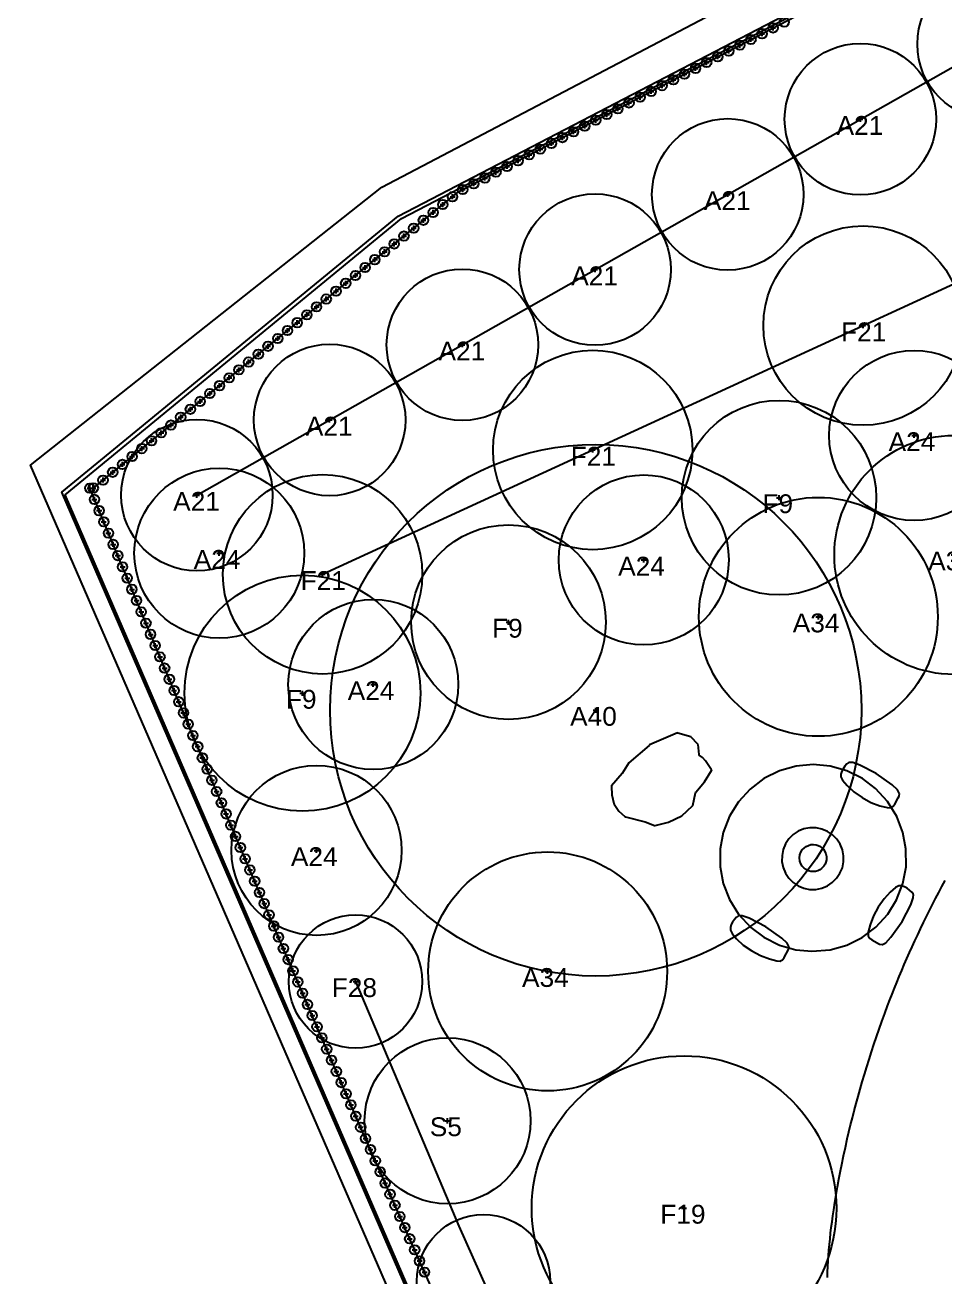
# Model space of a CAD drawing. Header units: millimetres. Extents: x 0 to 135, y -17 to 120.
# Drawn here: x 21.16 to 39.72, y 80.21 to 105.46 of the extents above; entities that cross this region are included whole.
import ezdxf

# ---------------------------------------------------------------- set-up
doc = ezdxf.new("R2010")
doc.units = ezdxf.units.MM
for name, color, linetype in [('Accessory', 7, 'Continuous'), ('Custom Model', 7, 'Continuous'), ('Label', 7, 'Continuous'), ('Lot Boundary', 7, 'Continuous'), ('Path', 7, 'Continuous'), ('Plan View', 7, 'Continuous'), ('Plant', 7, 'Continuous'), ('Plant Row', 7, 'Continuous'), ('Region', 7, 'Continuous')]:
    doc.layers.add(name, color=color, linetype=linetype)
picture_1 = doc.add_image_def('image1.jpg', size_in_pixel=(8192, 8192))

# ---------------------------------------------------------------- blocks, each defined once
blk = doc.blocks.new('1')
at = {"flags": 1}
for tag in ['Export Name', 'Export Layer']:
    blk.add_attdef(tag, (0, 0), '', height=0.0254, dxfattribs=at)
at = {"layer": 'Plan View'}
image = blk.add_image(picture_1, insert=(0, 0), size_in_units=(120, 120), dxfattribs=dict(at, fade=50))
image.dxf.flags = 7
blk = doc.blocks.new('25')
at = {"layer": 'Path'}
blk.add_lwpolyline([(37.348, 80.203), (37.353, 80.311), (37.358, 80.421), (37.365, 80.53), (37.372, 80.641), (37.381, 80.753), (37.391, 80.865), (37.402, 80.978), (37.415, 81.093), (37.428, 81.208), (37.443, 81.325), (37.459, 81.444), (37.476, 81.563), (37.499, 81.715), (37.525, 81.87), (37.552, 82.027), (37.581, 82.187), (37.613, 82.35), (37.639, 82.483), (37.674, 82.652), (37.712, 82.823), (37.751, 82.996), (37.784, 83.136), (37.818, 83.277), (37.853, 83.42), (37.89, 83.563), (37.929, 83.708), (37.968, 83.854), (38.01, 84.001), (38.052, 84.149), (38.096, 84.298), (38.142, 84.449), (38.189, 84.6), (38.238, 84.752), (38.289, 84.904), (38.341, 85.058), (38.394, 85.213), (38.449, 85.368), (38.506, 85.524), (38.565, 85.681), (38.61, 85.799), (38.656, 85.917), (38.703, 86.035), (38.751, 86.154), (38.8, 86.274), (38.85, 86.393), (38.901, 86.513), (38.953, 86.633), (39.006, 86.754), (39.06, 86.874), (39.115, 86.995), (39.171, 87.116), (39.228, 87.237), (39.287, 87.359), (39.346, 87.48), (39.407, 87.602), (39.468, 87.724), (39.531, 87.846), (39.595, 87.968), (39.66, 88.09), (39.726, 88.212)], dxfattribs=at)
at = {"flags": 1}
for tag in ['Export Name', 'Export Layer']:
    blk.add_attdef(tag, (0, 0), '', height=0.0254, dxfattribs=at)
blk = doc.blocks.new('27')
at = {"layer": 'Region'}
blk.add_lwpolyline([(64.821, 16.135), (47.387, 45.257), (31.439, 73.695), (29.947, 76.615), (21.269, 96.585), (28.361, 102.197), (42.114, 109.413), (68.819, 118.294), (77.639, 101.149), (82.079, 93.44), (90.775, 78.391), (103.175, 55.304), (100.566, 53.62), (108.309, 38.555)], close=True, dxfattribs=at)
at = {"flags": 1}
for tag in ['Export Name', 'Export Layer']:
    blk.add_attdef(tag, (0, 0), '', height=0.0254, dxfattribs=at)
blk = doc.blocks.new('28')
at = {"layer": 'Region'}
blk.add_lwpolyline([(43.131, 53.427), (31.098, 74.909), (21.972, 95.987), (28.756, 101.559), (42.566, 108.747), (69.055, 117.711), (103.378, 54.961), (100.793, 53.427), (108.465, 38.325), (65.34, 16.116)], close=True, dxfattribs=at)
at = {"flags": 1}
for tag in ['Export Name', 'Export Layer']:
    blk.add_attdef(tag, (0, 0), '', height=0.0254, dxfattribs=at)
blk = doc.blocks.new('94')
at = {"layer": 'Plant'}
for points in [[(31.654, 86.375), (31.756, 86.375)], [(31.705, 86.324), (31.705, 86.425)]]:
    blk.add_lwpolyline(points, dxfattribs=at)
blk.add_circle((31.705, 86.375), 2.41, dxfattribs=at)
at = {"flags": 1}
for tag in ['Export Name', 'Export Layer']:
    blk.add_attdef(tag, (0, 0), '', height=0.0254, dxfattribs=at)
blk = doc.blocks.new('95')
at = {"layer": 'Plant'}
for points in [[(26.991, 88.816), (27.093, 88.816)], [(27.042, 88.765), (27.042, 88.867)]]:
    blk.add_lwpolyline(points, dxfattribs=at)
blk.add_circle((27.042, 88.816), 1.715, dxfattribs=at)
at = {"flags": 1}
for tag in ['Export Name', 'Export Layer']:
    blk.add_attdef(tag, (0, 0), '', height=0.0254, dxfattribs=at)
blk = doc.blocks.new('96')
at = {"layer": 'Plant'}
for points in [[(25.03, 94.811), (25.131, 94.811)], [(25.08, 94.76), (25.08, 94.862)]]:
    blk.add_lwpolyline(points, dxfattribs=at)
blk.add_circle((25.08, 94.811), 1.715, dxfattribs=at)
at = {"flags": 1}
for tag in ['Export Name', 'Export Layer']:
    blk.add_attdef(tag, (0, 0), '', height=0.0254, dxfattribs=at)
blk = doc.blocks.new('103')
at = {"layer": 'Plant'}
for points in [[(29.636, 83.361), (29.737, 83.361)], [(29.686, 83.31), (29.686, 83.412)]]:
    blk.add_lwpolyline(points, dxfattribs=at)
blk.add_circle((29.686, 83.361), 1.674, dxfattribs=at)
at = {"flags": 1}
for tag in ['Export Name', 'Export Layer']:
    blk.add_attdef(tag, (0, 0), '', height=0.0254, dxfattribs=at)
blk = doc.blocks.new('107')
at = {"layer": 'Plant'}
for points in [[(32.675, 91.591), (32.675, 91.692)], [(32.624, 91.642), (32.726, 91.642)]]:
    blk.add_lwpolyline(points, dxfattribs=at)
blk.add_circle((32.675, 91.642), 5.36, dxfattribs=at)
at = {"flags": 1}
for tag in ['Export Name', 'Export Layer']:
    blk.add_attdef(tag, (0, 0), '', height=0.0254, dxfattribs=at)
blk = doc.blocks.new('109')
at = {"layer": 'Plant'}
for points in [[(34.407, 81.599), (34.508, 81.599)], [(34.458, 81.549), (34.458, 81.65)]]:
    blk.add_lwpolyline(points, dxfattribs=at)
blk.add_circle((34.458, 81.599), 3.073, dxfattribs=at)
at = {"flags": 1}
for tag in ['Export Name', 'Export Layer']:
    blk.add_attdef(tag, (0, 0), '', height=0.0254, dxfattribs=at)
blk = doc.blocks.new('175')
at = {"layer": 'Accessory'}
blk.add_lwpolyline([(38.453, 86.916), (38.458, 86.916), (38.461, 86.916), (38.528, 86.952), (38.632, 87.063), (38.855, 87.381), (39.031, 87.717), (39.081, 87.857), (39.084, 87.929), (39.083, 87.933), (39.081, 87.939), (39.056, 87.975), (39.009, 88.015), (38.956, 88.052), (38.904, 88.08), (38.846, 88.098), (38.794, 88.099), (38.791, 88.099), (38.724, 88.065), (38.615, 87.973), (38.492, 87.838), (38.373, 87.668), (38.277, 87.493), (38.21, 87.313), (38.173, 87.164), (38.17, 87.089), (38.17, 87.085), (38.193, 87.048), (38.197, 87.044), (38.243, 87.011), (38.401, 86.924), (38.409, 86.922)], close=True, dxfattribs=at)
at = {"flags": 1}
for tag in ['Export Name', 'Export Layer']:
    blk.add_attdef(tag, (0, 0), '', height=0.0254, dxfattribs=at)
blk = doc.blocks.new('176')
at = {"layer": 'Accessory'}
blk.add_lwpolyline([(38.626, 89.677), (38.631, 89.677), (38.633, 89.678), (38.671, 89.701), (38.675, 89.705), (38.707, 89.75), (38.78, 89.879), (38.796, 89.912), (38.802, 89.962), (38.802, 89.967), (38.8, 89.972), (38.767, 90.036), (38.657, 90.139), (38.335, 90.364), (38.002, 90.538), (37.861, 90.589), (37.788, 90.592), (37.785, 90.591), (37.782, 90.59), (37.744, 90.563), (37.7, 90.512), (37.665, 90.46), (37.638, 90.411), (37.62, 90.353), (37.619, 90.303), (37.62, 90.299), (37.653, 90.231), (37.746, 90.123), (37.881, 89.999), (38.051, 89.88), (38.225, 89.785), (38.404, 89.718), (38.556, 89.68)], close=True, dxfattribs=at)
at = {"flags": 1}
for tag in ['Export Name', 'Export Layer']:
    blk.add_attdef(tag, (0, 0), '', height=0.0254, dxfattribs=at)
blk = doc.blocks.new('177')
at = {"layer": 'Accessory'}
blk.add_lwpolyline([(36.398, 86.585), (36.403, 86.585), (36.406, 86.586), (36.443, 86.609), (36.447, 86.613), (36.479, 86.658), (36.567, 86.817), (36.569, 86.826), (36.575, 86.872), (36.574, 86.876), (36.539, 86.944), (36.43, 87.047), (36.107, 87.272), (35.774, 87.447), (35.633, 87.497), (35.56, 87.5), (35.557, 87.499), (35.516, 87.472), (35.473, 87.421), (35.437, 87.369), (35.411, 87.32), (35.393, 87.262), (35.392, 87.211), (35.392, 87.207), (35.426, 87.14), (35.518, 87.031), (35.653, 86.907), (35.823, 86.789), (35.998, 86.693), (36.178, 86.626), (36.328, 86.589)], close=True, dxfattribs=at)
at = {"flags": 1}
for tag in ['Export Name', 'Export Layer']:
    blk.add_attdef(tag, (0, 0), '', height=0.0254, dxfattribs=at)
blk = doc.blocks.new('178')
at = {"layer": 'Accessory'}
blk.add_lwpolyline([(37.001, 88.029), (37.114, 88.029), (37.234, 88.053), (37.348, 88.1), (37.447, 88.166), (37.536, 88.254), (37.603, 88.354), (37.651, 88.467), (37.675, 88.588), (37.675, 88.709), (37.652, 88.83), (37.606, 88.942), (37.538, 89.043), (37.45, 89.132), (37.35, 89.199), (37.238, 89.246), (37.121, 89.27), (36.993, 89.271), (36.875, 89.248), (36.762, 89.202), (36.661, 89.134), (36.572, 89.046), (36.505, 88.946), (36.458, 88.834), (36.434, 88.713), (36.433, 88.592), (36.457, 88.471), (36.503, 88.358), (36.57, 88.257), (36.658, 88.168), (36.758, 88.101), (36.874, 88.053), (36.99, 88.03)], close=True, dxfattribs=at)
at = {"flags": 1}
for tag in ['Export Name', 'Export Layer']:
    blk.add_attdef(tag, (0, 0), '', height=0.0254, dxfattribs=at)
blk = doc.blocks.new('270')
at = {"layer": 'Plant'}
for points in [[(26.707, 91.987), (26.808, 91.987)], [(26.758, 91.936), (26.758, 92.038)]]:
    blk.add_lwpolyline(points, dxfattribs=at)
blk.add_circle((26.758, 91.987), 2.38, dxfattribs=at)
at = {"flags": 1}
for tag in ['Export Name', 'Export Layer']:
    blk.add_attdef(tag, (0, 0), '', height=0.0254, dxfattribs=at)
blk = doc.blocks.new('295')
at = {"layer": 'Plant'}
for points in [[(37.116, 93.527), (37.218, 93.527)], [(37.167, 93.476), (37.167, 93.578)]]:
    blk.add_lwpolyline(points, dxfattribs=at)
blk.add_circle((37.167, 93.527), 2.41, dxfattribs=at)
at = {"flags": 1}
for tag in ['Export Name', 'Export Layer']:
    blk.add_attdef(tag, (0, 0), '', height=0.0254, dxfattribs=at)
blk = doc.blocks.new('296')
at = {"layer": 'Plant'}
for points in [[(39.849, 94.776), (39.951, 94.776)], [(39.9, 94.725), (39.9, 94.827)]]:
    blk.add_lwpolyline(points, dxfattribs=at)
blk.add_circle((39.9, 94.776), 2.41, dxfattribs=at)
at = {"flags": 1}
for tag in ['Export Name', 'Export Layer']:
    blk.add_attdef(tag, (0, 0), '', height=0.0254, dxfattribs=at)
blk = doc.blocks.new('303')
at = {"layer": 'Plant'}
for points in [[(28.188, 92.113), (28.188, 92.215)], [(28.137, 92.164), (28.239, 92.164)]]:
    blk.add_lwpolyline(points, dxfattribs=at)
blk.add_circle((28.188, 92.164), 1.715, dxfattribs=at)
at = {"flags": 1}
for tag in ['Export Name', 'Export Layer']:
    blk.add_attdef(tag, (0, 0), '', height=0.0254, dxfattribs=at)
blk = doc.blocks.new('304')
at = {"layer": 'Plant'}
for points in [[(30.916, 93.369), (30.916, 93.47)], [(30.865, 93.42), (30.967, 93.42)]]:
    blk.add_lwpolyline(points, dxfattribs=at)
blk.add_circle((30.916, 93.42), 1.963, dxfattribs=at)
at = {"flags": 1}
for tag in ['Export Name', 'Export Layer']:
    blk.add_attdef(tag, (0, 0), '', height=0.0254, dxfattribs=at)
blk = doc.blocks.new('305')
at = {"layer": 'Plant'}
for points in [[(33.644, 94.624), (33.644, 94.726)], [(33.594, 94.675), (33.695, 94.675)]]:
    blk.add_lwpolyline(points, dxfattribs=at)
blk.add_circle((33.644, 94.675), 1.715, dxfattribs=at)
at = {"flags": 1}
for tag in ['Export Name', 'Export Layer']:
    blk.add_attdef(tag, (0, 0), '', height=0.0254, dxfattribs=at)
blk = doc.blocks.new('306')
at = {"layer": 'Plant'}
for points in [[(36.373, 95.88), (36.373, 95.982)], [(36.322, 95.931), (36.423, 95.931)]]:
    blk.add_lwpolyline(points, dxfattribs=at)
blk.add_circle((36.373, 95.931), 1.963, dxfattribs=at)
at = {"flags": 1}
for tag in ['Export Name', 'Export Layer']:
    blk.add_attdef(tag, (0, 0), '', height=0.0254, dxfattribs=at)
blk = doc.blocks.new('307')
at = {"layer": 'Plant'}
for points in [[(39.101, 97.136), (39.101, 97.237)], [(39.05, 97.186), (39.152, 97.186)]]:
    blk.add_lwpolyline(points, dxfattribs=at)
blk.add_circle((39.101, 97.186), 1.715, dxfattribs=at)
at = {"flags": 1}
for tag in ['Export Name', 'Export Layer']:
    blk.add_attdef(tag, (0, 0), '', height=0.0254, dxfattribs=at)
blk = doc.blocks.new('348')
at = {"layer": 'Plant Row'}
for points in [[(27.778, 86.171), (27.88, 86.171)], [(27.829, 86.12), (27.829, 86.222)], [(27.829, 86.171), (29.916, 81.234), (32.005, 76.557), (34.315, 72.029), (41.398, 59.873), (49.561, 45.663)]]:
    blk.add_lwpolyline(points, dxfattribs=at)
for centre in [(27.829, 86.171), (30.411, 80.125)]:
    blk.add_circle(centre, 1.346, dxfattribs=at)
at = {"flags": 1}
for tag in ['Export Name', 'Export Layer']:
    blk.add_attdef(tag, (0, 0), '', height=0.0254, dxfattribs=at)
blk = doc.blocks.new('365')
at = {"layer": 'Custom Model'}
for points in [[(37.038, 86.781), (37.407, 86.811), (37.742, 86.907), (38.048, 87.058), (38.328, 87.27), (38.567, 87.532), (38.746, 87.821), (38.873, 88.148), (38.936, 88.487), (38.935, 88.848), (38.874, 89.175), (38.748, 89.502), (38.564, 89.799), (38.32, 90.064), (38.056, 90.263), (37.742, 90.42), (37.407, 90.515), (37.063, 90.547), (36.719, 90.516), (36.384, 90.421), (36.07, 90.265), (35.789, 90.052), (35.555, 89.795), (35.376, 89.506), (35.249, 89.179), (35.187, 88.848), (35.187, 88.483), (35.249, 88.148), (35.374, 87.825), (35.558, 87.528), (35.802, 87.263), (36.065, 87.064), (36.38, 86.907), (36.711, 86.812)], [(37.016, 88.393), (36.965, 88.407), (36.919, 88.429), (36.881, 88.459), (36.842, 88.5), (36.816, 88.542), (36.795, 88.602), (36.789, 88.666), (36.796, 88.729), (36.814, 88.78), (36.843, 88.827), (36.885, 88.871), (36.919, 88.896), (36.965, 88.918), (37.016, 88.932), (37.067, 88.935), (37.122, 88.929), (37.165, 88.915), (37.207, 88.893), (37.268, 88.84), (37.298, 88.797), (37.321, 88.746), (37.332, 88.691), (37.33, 88.623), (37.321, 88.581), (37.304, 88.538), (37.28, 88.499), (37.229, 88.448), (37.199, 88.427), (37.156, 88.407), (37.106, 88.393), (37.055, 88.39)]]:
    blk.add_lwpolyline(points, close=True, dxfattribs=at)
at = {"flags": 1}
for tag in ['Export Name', 'Export Layer']:
    blk.add_attdef(tag, (0, 0), '', height=0.0254, dxfattribs=at)
blk = doc.blocks.new('385')
at = {"layer": 'Lot Boundary'}
blk.add_lwpolyline([(43.065, 53.479), (31.032, 74.961), (21.906, 96.039), (28.69, 101.612), (42.5, 108.799), (68.989, 117.764), (103.311, 55.014), (100.727, 53.479), (108.399, 38.377), (65.274, 16.169)], close=True, dxfattribs=at)
at = {"flags": 1}
for tag in ['Export Name', 'Export Layer']:
    blk.add_attdef(tag, (0, 0), '', height=0.0254, dxfattribs=at)
blk = doc.blocks.new('401')
at = {"layer": 'Custom Model'}
blk.add_lwpolyline([(33.859, 89.321), (33.868, 89.318), (33.877, 89.318), (34.145, 89.385), (34.41, 89.515), (34.628, 89.716), (34.631, 89.72), (34.688, 89.977), (34.694, 89.988), (34.871, 90.198), (35.013, 90.425), (35.015, 90.431), (35.016, 90.437), (35.014, 90.443), (34.89, 90.623), (34.83, 90.689), (34.764, 90.74), (34.759, 90.749), (34.739, 90.95), (34.735, 90.959), (34.602, 91.098), (34.594, 91.104), (34.334, 91.184), (34.328, 91.185), (34.323, 91.185), (33.763, 90.943), (33.751, 90.935), (33.345, 90.58), (33.208, 90.364), (32.996, 90.116), (32.993, 90.111), (32.99, 90.102), (33.003, 89.939), (33.04, 89.761), (33.047, 89.746), (33.139, 89.609), (33.262, 89.501), (33.273, 89.495), (33.67, 89.391)], close=True, dxfattribs=at)
at = {"flags": 1}
for tag in ['Export Name', 'Export Layer']:
    blk.add_attdef(tag, (0, 0), '', height=0.0254, dxfattribs=at)
blk = doc.blocks.new('403')
at = {"layer": 'Plant Row'}
for points in [[(22.416, 96.123), (22.518, 96.123)], [(22.467, 96.072), (22.467, 96.174)], [(29.413, 79.88), (29.162, 80.442), (28.91, 81.009), (28.656, 81.583), (28.338, 82.306), (28.019, 83.033), (27.637, 83.908), (27.258, 84.783), (26.82, 85.798), (26.389, 86.8), (25.91, 87.922), (25.334, 89.277), (24.686, 90.807), (23.962, 92.53), (22.467, 96.123)], [(22.511, 95.896), (22.612, 95.896)], [(22.561, 95.845), (22.561, 95.947)], [(22.656, 95.618), (22.656, 95.72)], [(22.605, 95.669), (22.707, 95.669)], [(22.75, 95.392), (22.75, 95.493)], [(22.699, 95.442), (22.801, 95.442)], [(22.794, 95.216), (22.895, 95.216)], [(22.845, 95.165), (22.845, 95.266)], [(22.888, 94.989), (22.99, 94.989)], [(22.939, 94.938), (22.939, 95.04)], [(22.982, 94.762), (23.084, 94.762)], [(23.033, 94.711), (23.033, 94.813)], [(23.077, 94.535), (23.178, 94.535)], [(23.128, 94.484), (23.128, 94.586)], [(23.171, 94.308), (23.273, 94.308)], [(23.222, 94.258), (23.222, 94.359)], [(23.266, 94.082), (23.367, 94.082)], [(23.316, 94.031), (23.316, 94.132)], [(23.36, 93.855), (23.462, 93.855)], [(23.411, 93.804), (23.411, 93.906)], [(23.454, 93.628), (23.556, 93.628)], [(23.505, 93.577), (23.505, 93.679)], [(23.6, 93.35), (23.6, 93.452)], [(23.549, 93.401), (23.65, 93.401)], [(23.694, 93.124), (23.694, 93.225)], [(23.643, 93.174), (23.745, 93.174)], [(23.737, 92.948), (23.839, 92.948)], [(23.788, 92.897), (23.788, 92.998)], [(23.832, 92.721), (23.933, 92.721)], [(23.883, 92.67), (23.883, 92.772)], [(23.926, 92.494), (24.028, 92.494)], [(23.977, 92.443), (23.977, 92.545)], [(24.022, 92.268), (24.123, 92.268)], [(24.072, 92.217), (24.072, 92.318)], [(24.117, 92.041), (24.218, 92.041)], [(24.168, 91.99), (24.168, 92.092)], [(24.212, 91.815), (24.314, 91.815)], [(24.263, 91.764), (24.263, 91.865)], [(24.307, 91.588), (24.409, 91.588)], [(24.358, 91.537), (24.358, 91.639)], [(24.402, 91.362), (24.504, 91.362)], [(24.453, 91.311), (24.453, 91.413)], [(24.548, 91.084), (24.548, 91.186)], [(24.498, 91.135), (24.599, 91.135)], [(24.644, 90.858), (24.644, 90.96)], [(24.593, 90.909), (24.694, 90.909)], [(24.688, 90.682), (24.79, 90.682)], [(24.739, 90.632), (24.739, 90.733)], [(24.784, 90.456), (24.886, 90.456)], [(24.835, 90.405), (24.835, 90.507)], [(24.88, 90.23), (24.981, 90.23)], [(24.93, 90.179), (24.93, 90.281)], [(24.975, 90.004), (25.077, 90.004)], [(25.026, 89.953), (25.026, 90.054)], [(25.071, 89.777), (25.173, 89.777)], [(25.122, 89.727), (25.122, 89.828)], [(25.167, 89.551), (25.268, 89.551)], [(25.217, 89.5), (25.217, 89.602)], [(25.262, 89.325), (25.364, 89.325)], [(25.313, 89.274), (25.313, 89.376)], [(25.409, 89.048), (25.409, 89.15)], [(25.358, 89.099), (25.46, 89.099)], [(25.505, 88.822), (25.505, 88.924)], [(25.455, 88.873), (25.556, 88.873)], [(25.551, 88.647), (25.652, 88.647)], [(25.602, 88.596), (25.602, 88.697)], [(25.647, 88.421), (25.748, 88.421)], [(25.698, 88.37), (25.698, 88.471)], [(25.743, 88.195), (25.845, 88.195)], [(25.794, 88.144), (25.794, 88.245)], [(25.839, 87.968), (25.941, 87.968)], [(25.89, 87.918), (25.89, 88.019)], [(25.936, 87.743), (26.037, 87.743)], [(25.986, 87.692), (25.986, 87.793)], [(26.032, 87.517), (26.134, 87.517)], [(26.083, 87.466), (26.083, 87.567)], [(26.129, 87.291), (26.23, 87.291)], [(26.18, 87.24), (26.18, 87.342)], [(26.225, 87.065), (26.327, 87.065)], [(26.276, 87.014), (26.276, 87.116)], [(26.373, 86.788), (26.373, 86.89)], [(26.322, 86.839), (26.423, 86.839)], [(26.47, 86.562), (26.47, 86.664)], [(26.419, 86.613), (26.52, 86.613)], [(26.516, 86.388), (26.617, 86.388)], [(26.567, 86.337), (26.567, 86.438)], [(26.613, 86.162), (26.714, 86.162)], [(26.663, 86.111), (26.663, 86.213)], [(26.71, 85.936), (26.811, 85.936)], [(26.76, 85.885), (26.76, 85.987)], [(26.807, 85.71), (26.908, 85.71)], [(26.858, 85.66), (26.858, 85.761)], [(26.904, 85.485), (27.006, 85.485)], [(26.955, 85.434), (26.955, 85.536)], [(27.001, 85.259), (27.103, 85.259)], [(27.052, 85.209), (27.052, 85.31)], [(27.099, 85.034), (27.2, 85.034)], [(27.15, 84.983), (27.15, 85.085)], [(27.247, 84.757), (27.247, 84.859)], [(27.196, 84.808), (27.298, 84.808)], [(27.345, 84.532), (27.345, 84.634)], [(27.294, 84.583), (27.395, 84.583)], [(27.392, 84.358), (27.493, 84.358)], [(27.442, 84.307), (27.442, 84.408)], [(27.489, 84.132), (27.591, 84.132)], [(27.54, 84.081), (27.54, 84.183)], [(27.587, 83.907), (27.689, 83.907)], [(27.638, 83.856), (27.638, 83.958)], [(27.685, 83.682), (27.787, 83.682)], [(27.736, 83.631), (27.736, 83.732)], [(27.784, 83.456), (27.885, 83.456)], [(27.834, 83.406), (27.834, 83.507)], [(27.882, 83.231), (27.983, 83.231)], [(27.933, 83.18), (27.933, 83.282)], [(27.98, 83.006), (28.082, 83.006)], [(28.031, 82.955), (28.031, 83.057)], [(28.129, 82.73), (28.129, 82.832)], [(28.079, 82.781), (28.18, 82.781)], [(28.228, 82.505), (28.228, 82.607)], [(28.177, 82.556), (28.279, 82.556)], [(28.276, 82.331), (28.377, 82.331)], [(28.327, 82.28), (28.327, 82.382)], [(28.375, 82.106), (28.476, 82.106)], [(28.426, 82.055), (28.426, 82.157)], [(28.474, 81.881), (28.575, 81.881)], [(28.525, 81.831), (28.525, 81.932)], [(28.573, 81.657), (28.674, 81.657)], [(28.624, 81.606), (28.624, 81.707)], [(28.672, 81.432), (28.774, 81.432)], [(28.723, 81.381), (28.723, 81.483)], [(28.772, 81.207), (28.873, 81.207)], [(28.822, 81.156), (28.822, 81.258)], [(28.871, 80.983), (28.973, 80.983)], [(28.922, 80.932), (28.922, 81.033)], [(28.971, 80.758), (29.072, 80.758)], [(29.022, 80.707), (29.022, 80.809)], [(29.121, 80.483), (29.121, 80.585)], [(29.071, 80.534), (29.172, 80.534)], [(29.171, 80.309), (29.272, 80.309)], [(29.222, 80.259), (29.222, 80.36)]]:
    blk.add_lwpolyline(points, dxfattribs=at)
for centre in [(22.467, 96.123), (22.561, 95.896), (22.656, 95.669), (22.75, 95.442), (22.845, 95.216), (22.939, 94.989), (23.033, 94.762), (23.128, 94.535), (23.222, 94.308), (23.316, 94.082), (23.411, 93.855), (23.505, 93.628), (23.6, 93.401), (23.694, 93.174), (23.788, 92.948), (23.883, 92.721), (23.977, 92.494), (24.072, 92.268), (24.168, 92.041), (24.263, 91.815), (24.358, 91.588), (24.453, 91.362), (24.548, 91.135), (24.644, 90.909), (24.739, 90.682), (24.835, 90.456), (24.93, 90.23), (25.026, 90.004), (25.122, 89.777), (25.217, 89.551), (25.313, 89.325), (25.409, 89.099), (25.505, 88.873), (25.602, 88.647), (25.698, 88.421), (25.794, 88.195), (25.89, 87.968), (25.986, 87.743), (26.083, 87.517), (26.18, 87.291), (26.276, 87.065), (26.373, 86.839), (26.47, 86.613), (26.567, 86.388), (26.663, 86.162), (26.76, 85.936), (26.858, 85.71), (26.955, 85.485), (27.052, 85.259), (27.15, 85.034), (27.247, 84.808), (27.345, 84.583), (27.442, 84.358), (27.54, 84.132), (27.638, 83.907), (27.736, 83.682), (27.834, 83.456), (27.933, 83.231), (28.031, 83.006), (28.129, 82.781), (28.228, 82.556), (28.327, 82.331), (28.426, 82.106), (28.525, 81.881), (28.624, 81.657), (28.723, 81.432), (28.822, 81.207), (28.922, 80.983), (29.022, 80.758), (29.121, 80.534), (29.222, 80.309)]:
    blk.add_circle(centre, 0.0956, dxfattribs=at)
at = {"flags": 1}
for tag in ['Export Name', 'Export Layer']:
    blk.add_attdef(tag, (0, 0), '', height=0.0254, dxfattribs=at)
blk = doc.blocks.new('405')
at = {"layer": 'Plant Row'}
for points in [[(22.538, 96.126), (29.913, 102.106), (43.009, 108.922), (56.46, 113.511), (69.704, 117.993)], [(36.031, 105.239), (36.031, 105.341)], [(36.204, 105.406), (36.305, 105.406)], [(36.254, 105.356), (36.254, 105.457)], [(35.533, 105.057), (35.634, 105.057)], [(35.583, 105.006), (35.583, 105.108)], [(35.756, 105.173), (35.858, 105.173)], [(35.807, 105.123), (35.807, 105.224)], [(35.98, 105.29), (36.082, 105.29)], [(35.085, 104.824), (35.187, 104.824)], [(35.136, 104.773), (35.136, 104.875)], [(35.309, 104.941), (35.41, 104.941)], [(35.36, 104.89), (35.36, 104.991)], [(34.638, 104.591), (34.739, 104.591)], [(34.689, 104.541), (34.689, 104.642)], [(34.861, 104.708), (34.963, 104.708)], [(34.912, 104.657), (34.912, 104.759)], [(34.19, 104.359), (34.292, 104.359)], [(34.241, 104.308), (34.241, 104.409)], [(34.414, 104.475), (34.516, 104.475)], [(34.465, 104.424), (34.465, 104.526)], [(33.57, 103.958), (33.57, 104.06)], [(33.743, 104.126), (33.845, 104.126)], [(33.794, 104.075), (33.794, 104.176)], [(33.967, 104.242), (34.068, 104.242)], [(34.017, 104.191), (34.017, 104.293)], [(33.123, 103.726), (33.123, 103.827)], [(33.296, 103.893), (33.397, 103.893)], [(33.346, 103.842), (33.346, 103.944)], [(33.519, 104.009), (33.621, 104.009)], [(32.625, 103.544), (32.726, 103.544)], [(32.675, 103.493), (32.675, 103.594)], [(32.848, 103.66), (32.95, 103.66)], [(32.899, 103.609), (32.899, 103.711)], [(33.072, 103.776), (33.174, 103.776)], [(32.177, 103.311), (32.279, 103.311)], [(32.228, 103.26), (32.228, 103.361)], [(32.401, 103.427), (32.502, 103.427)], [(32.452, 103.376), (32.452, 103.478)], [(31.73, 103.078), (31.831, 103.078)], [(31.781, 103.027), (31.781, 103.129)], [(31.953, 103.194), (32.055, 103.194)], [(32.004, 103.143), (32.004, 103.245)], [(31.109, 102.678), (31.109, 102.779)], [(31.282, 102.845), (31.384, 102.845)], [(31.333, 102.794), (31.333, 102.896)], [(31.506, 102.961), (31.608, 102.961)], [(31.557, 102.911), (31.557, 103.012)], [(30.662, 102.445), (30.662, 102.547)], [(30.835, 102.612), (30.937, 102.612)], [(30.886, 102.561), (30.886, 102.663)], [(31.059, 102.729), (31.16, 102.729)], [(30.215, 102.212), (30.215, 102.314)], [(30.388, 102.379), (30.489, 102.379)], [(30.438, 102.328), (30.438, 102.43)], [(30.611, 102.496), (30.713, 102.496)], [(29.785, 101.952), (29.785, 102.053)], [(29.94, 102.146), (30.042, 102.146)], [(29.991, 102.096), (29.991, 102.197)], [(30.164, 102.263), (30.266, 102.263)], [(29.539, 101.844), (29.64, 101.844)], [(29.59, 101.793), (29.59, 101.894)], [(29.735, 102.002), (29.836, 102.002)], [(29.147, 101.526), (29.249, 101.526)], [(29.198, 101.475), (29.198, 101.577)], [(29.343, 101.685), (29.445, 101.685)], [(29.394, 101.634), (29.394, 101.735)], [(28.951, 101.367), (29.053, 101.367)], [(29.002, 101.316), (29.002, 101.418)], [(28.559, 101.049), (28.661, 101.049)], [(28.61, 100.999), (28.61, 101.1)], [(28.755, 101.208), (28.857, 101.208)], [(28.806, 101.157), (28.806, 101.259)], [(28.218, 100.681), (28.218, 100.783)], [(28.364, 100.891), (28.465, 100.891)], [(28.414, 100.84), (28.414, 100.941)], [(27.972, 100.573), (28.073, 100.573)], [(28.023, 100.522), (28.023, 100.624)], [(28.168, 100.732), (28.269, 100.732)], [(27.58, 100.255), (27.682, 100.255)], [(27.631, 100.204), (27.631, 100.306)], [(27.776, 100.414), (27.878, 100.414)], [(27.827, 100.363), (27.827, 100.465)], [(27.384, 100.096), (27.486, 100.096)], [(27.435, 100.046), (27.435, 100.147)], [(26.992, 99.779), (27.094, 99.779)], [(27.043, 99.728), (27.043, 99.83)], [(27.188, 99.938), (27.29, 99.938)], [(27.239, 99.887), (27.239, 99.988)], [(26.652, 99.41), (26.652, 99.512)], [(26.797, 99.62), (26.898, 99.62)], [(26.847, 99.569), (26.847, 99.671)], [(26.405, 99.302), (26.506, 99.302)], [(26.456, 99.251), (26.456, 99.353)], [(26.601, 99.461), (26.702, 99.461)], [(26.064, 98.934), (26.064, 99.035)], [(26.209, 99.143), (26.311, 99.143)], [(26.26, 99.093), (26.26, 99.194)], [(25.817, 98.826), (25.919, 98.826)], [(25.868, 98.775), (25.868, 98.877)], [(26.013, 98.985), (26.115, 98.985)], [(25.425, 98.508), (25.527, 98.508)], [(25.476, 98.457), (25.476, 98.559)], [(25.621, 98.667), (25.723, 98.667)], [(25.672, 98.616), (25.672, 98.718)], [(25.085, 98.14), (25.085, 98.241)], [(25.23, 98.349), (25.331, 98.349)], [(25.28, 98.298), (25.28, 98.4)], [(24.838, 98.032), (24.939, 98.032)], [(24.889, 97.981), (24.889, 98.082)], [(25.034, 98.19), (25.135, 98.19)], [(24.497, 97.663), (24.497, 97.765)], [(24.642, 97.873), (24.744, 97.873)], [(24.693, 97.822), (24.693, 97.924)], [(24.25, 97.555), (24.352, 97.555)], [(24.301, 97.504), (24.301, 97.606)], [(24.446, 97.714), (24.548, 97.714)], [(23.859, 97.237), (23.96, 97.237)], [(23.909, 97.187), (23.909, 97.288)], [(24.054, 97.396), (24.156, 97.396)], [(24.105, 97.345), (24.105, 97.447)], [(23.663, 97.079), (23.764, 97.079)], [(23.713, 97.028), (23.713, 97.129)], [(23.271, 96.761), (23.372, 96.761)], [(23.322, 96.71), (23.322, 96.812)], [(23.467, 96.92), (23.568, 96.92)], [(23.518, 96.869), (23.518, 96.971)], [(22.93, 96.392), (22.93, 96.494)], [(23.075, 96.602), (23.177, 96.602)], [(23.126, 96.551), (23.126, 96.653)], [(22.683, 96.284), (22.785, 96.284)], [(22.734, 96.234), (22.734, 96.335)], [(22.879, 96.443), (22.981, 96.443)], [(22.487, 96.126), (22.589, 96.126)], [(22.538, 96.075), (22.538, 96.176)]]:
    blk.add_lwpolyline(points, dxfattribs=at)
for centre in [(36.478, 105.523), (36.031, 105.29), (36.254, 105.406), (35.583, 105.057), (35.807, 105.173), (34.912, 104.708), (35.136, 104.824), (35.36, 104.941), (34.465, 104.475), (34.689, 104.591), (34.017, 104.242), (34.241, 104.359), (33.57, 104.009), (33.794, 104.126), (33.123, 103.776), (33.346, 103.893), (32.675, 103.544), (32.899, 103.66), (32.004, 103.194), (32.228, 103.311), (32.452, 103.427), (31.557, 102.961), (31.781, 103.078), (31.109, 102.729), (31.333, 102.845), (30.662, 102.496), (30.886, 102.612), (30.215, 102.263), (30.438, 102.379), (29.785, 102.002), (29.991, 102.146), (29.394, 101.685), (29.59, 101.844), (29.198, 101.526), (28.806, 101.208), (29.002, 101.367), (28.61, 101.049), (28.218, 100.732), (28.414, 100.891), (27.827, 100.414), (28.023, 100.573), (27.631, 100.255), (27.239, 99.938), (27.435, 100.096), (27.043, 99.779), (26.652, 99.461), (26.847, 99.62), (26.456, 99.302), (26.064, 98.985), (26.26, 99.143), (25.672, 98.667), (25.868, 98.826), (25.476, 98.508), (25.085, 98.19), (25.28, 98.349), (24.889, 98.032), (24.497, 97.714), (24.693, 97.873), (24.105, 97.396), (24.301, 97.555), (23.909, 97.237), (23.518, 96.92), (23.713, 97.079), (23.322, 96.761), (22.93, 96.443), (23.126, 96.602), (22.538, 96.126), (22.734, 96.284)]:
    blk.add_circle(centre, 0.0956, dxfattribs=at)
at = {"flags": 1}
for tag in ['Export Name', 'Export Layer']:
    blk.add_attdef(tag, (0, 0), '', height=0.0254, dxfattribs=at)
blk = doc.blocks.new('406')
at = {"layer": 'Plant Row'}
for points in [[(24.629, 95.982), (44.555, 107.27), (66.428, 115.16)], [(37.964, 103.565), (38.066, 103.565)], [(38.015, 103.514), (38.015, 103.616)], [(35.287, 102.048), (35.389, 102.048)], [(35.338, 101.998), (35.338, 102.099)], [(32.61, 100.532), (32.712, 100.532)], [(32.661, 100.481), (32.661, 100.583)], [(29.933, 99.015), (30.035, 99.015)], [(29.984, 98.964), (29.984, 99.066)], [(27.256, 97.498), (27.357, 97.498)], [(27.307, 97.448), (27.307, 97.549)], [(24.579, 95.982), (24.68, 95.982)], [(24.629, 95.931), (24.629, 96.033)]]:
    blk.add_lwpolyline(points, dxfattribs=at)
for centre in [(40.692, 105.082), (38.015, 103.565), (35.338, 102.048), (32.661, 100.532), (29.984, 99.015), (27.307, 97.498), (24.629, 95.982)]:
    blk.add_circle(centre, 1.528, dxfattribs=at)
at = {"flags": 1}
for tag in ['Export Name', 'Export Layer']:
    blk.add_attdef(tag, (0, 0), '', height=0.0254, dxfattribs=at)
blk = doc.blocks.new('408')
at = {"layer": 'Plant Row'}
for points in [[(27.164, 94.385), (49.888, 104.839), (65.541, 111.464)], [(38.018, 99.402), (38.119, 99.402)], [(38.068, 99.351), (38.068, 99.452)], [(32.565, 96.893), (32.667, 96.893)], [(32.616, 96.843), (32.616, 96.944)], [(27.113, 94.385), (27.214, 94.385)], [(27.164, 94.334), (27.164, 94.436)]]:
    blk.add_lwpolyline(points, dxfattribs=at)
for centre in [(38.068, 99.402), (32.616, 96.893), (27.164, 94.385)]:
    blk.add_circle(centre, 2.011, dxfattribs=at)
at = {"flags": 1}
for tag in ['Export Name', 'Export Layer']:
    blk.add_attdef(tag, (0, 0), '', height=0.0254, dxfattribs=at)
blk = doc.blocks.new('458')
at = {"flags": 1}
for tag in ['Export Name', 'Export Layer']:
    blk.add_attdef(tag, (0, 0), '', height=0.0254, dxfattribs=at)
at = {"layer": 'Label', "insert": (37.534, 103.629), "char_height": 0.37948, "attachment_point": 1}
blk.add_mtext('\\fArial|b0|i0;A21', dxfattribs=at)
blk = doc.blocks.new('462')
at = {"flags": 1}
for tag in ['Export Name', 'Export Layer']:
    blk.add_attdef(tag, (0, 0), '', height=0.0254, dxfattribs=at)
at = {"layer": 'Label', "insert": (34.857, 102.112), "char_height": 0.37948, "attachment_point": 1}
blk.add_mtext('\\fArial|b0|i0;A21', dxfattribs=at)
blk = doc.blocks.new('466')
at = {"flags": 1}
for tag in ['Export Name', 'Export Layer']:
    blk.add_attdef(tag, (0, 0), '', height=0.0254, dxfattribs=at)
at = {"layer": 'Label', "insert": (32.18, 100.596), "char_height": 0.37948, "attachment_point": 1}
blk.add_mtext('\\fArial|b0|i0;A21', dxfattribs=at)
blk = doc.blocks.new('470')
at = {"flags": 1}
for tag in ['Export Name', 'Export Layer']:
    blk.add_attdef(tag, (0, 0), '', height=0.0254, dxfattribs=at)
at = {"layer": 'Label', "insert": (37.625, 99.466), "char_height": 0.37948, "attachment_point": 1}
blk.add_mtext('\\fArial|b0|i0;F21', dxfattribs=at)
blk = doc.blocks.new('471')
at = {"flags": 1}
for tag in ['Export Name', 'Export Layer']:
    blk.add_attdef(tag, (0, 0), '', height=0.0254, dxfattribs=at)
at = {"layer": 'Label', "insert": (29.503, 99.079), "char_height": 0.37948, "attachment_point": 1}
blk.add_mtext('\\fArial|b0|i0;A21', dxfattribs=at)
blk = doc.blocks.new('477')
at = {"flags": 1}
for tag in ['Export Name', 'Export Layer']:
    blk.add_attdef(tag, (0, 0), '', height=0.0254, dxfattribs=at)
at = {"layer": 'Label', "insert": (38.584, 97.25), "char_height": 0.37948, "attachment_point": 1}
blk.add_mtext('\\fArial|b0|i0;A24', dxfattribs=at)
blk = doc.blocks.new('478')
at = {"flags": 1}
for tag in ['Export Name', 'Export Layer']:
    blk.add_attdef(tag, (0, 0), '', height=0.0254, dxfattribs=at)
at = {"layer": 'Label', "insert": (26.826, 97.563), "char_height": 0.37948, "attachment_point": 1}
blk.add_mtext('\\fArial|b0|i0;A21', dxfattribs=at)
blk = doc.blocks.new('481')
at = {"flags": 1}
for tag in ['Export Name', 'Export Layer']:
    blk.add_attdef(tag, (0, 0), '', height=0.0254, dxfattribs=at)
at = {"layer": 'Label', "insert": (32.172, 96.957), "char_height": 0.37948, "attachment_point": 1}
blk.add_mtext('\\fArial|b0|i0;F21', dxfattribs=at)
blk = doc.blocks.new('484')
at = {"flags": 1}
for tag in ['Export Name', 'Export Layer']:
    blk.add_attdef(tag, (0, 0), '', height=0.0254, dxfattribs=at)
at = {"layer": 'Label', "insert": (36.039, 95.998), "char_height": 0.37948, "attachment_point": 1}
blk.add_mtext('\\fArial|b0|i0;F9', dxfattribs=at)
blk = doc.blocks.new('485')
at = {"flags": 1}
for tag in ['Export Name', 'Export Layer']:
    blk.add_attdef(tag, (0, 0), '', height=0.0254, dxfattribs=at)
at = {"layer": 'Label', "insert": (24.149, 96.046), "char_height": 0.37948, "attachment_point": 1}
blk.add_mtext('\\fArial|b0|i0;A21', dxfattribs=at)
blk = doc.blocks.new('488')
at = {"flags": 1}
for tag in ['Export Name', 'Export Layer']:
    blk.add_attdef(tag, (0, 0), '', height=0.0254, dxfattribs=at)
at = {"layer": 'Label', "insert": (39.383, 94.843), "char_height": 0.37948, "attachment_point": 1}
blk.add_mtext('\\fArial|b0|i0;A34', dxfattribs=at)
blk = doc.blocks.new('489')
at = {"flags": 1}
for tag in ['Export Name', 'Export Layer']:
    blk.add_attdef(tag, (0, 0), '', height=0.0254, dxfattribs=at)
at = {"layer": 'Label', "insert": (33.128, 94.739), "char_height": 0.37948, "attachment_point": 1}
blk.add_mtext('\\fArial|b0|i0;A24', dxfattribs=at)
blk = doc.blocks.new('490')
at = {"flags": 1}
for tag in ['Export Name', 'Export Layer']:
    blk.add_attdef(tag, (0, 0), '', height=0.0254, dxfattribs=at)
at = {"layer": 'Label', "insert": (26.72, 94.449), "char_height": 0.37948, "attachment_point": 1}
blk.add_mtext('\\fArial|b0|i0;F21', dxfattribs=at)
blk = doc.blocks.new('491')
at = {"flags": 1}
for tag in ['Export Name', 'Export Layer']:
    blk.add_attdef(tag, (0, 0), '', height=0.0254, dxfattribs=at)
at = {"layer": 'Label', "insert": (24.564, 94.875), "char_height": 0.37948, "attachment_point": 1}
blk.add_mtext('\\fArial|b0|i0;A24', dxfattribs=at)
blk = doc.blocks.new('494')
at = {"flags": 1}
for tag in ['Export Name', 'Export Layer']:
    blk.add_attdef(tag, (0, 0), '', height=0.0254, dxfattribs=at)
at = {"layer": 'Label', "insert": (36.65, 93.594), "char_height": 0.37948, "attachment_point": 1}
blk.add_mtext('\\fArial|b0|i0;A34', dxfattribs=at)
blk = doc.blocks.new('495')
at = {"flags": 1}
for tag in ['Export Name', 'Export Layer']:
    blk.add_attdef(tag, (0, 0), '', height=0.0254, dxfattribs=at)
at = {"layer": 'Label', "insert": (30.583, 93.487), "char_height": 0.37948, "attachment_point": 1}
blk.add_mtext('\\fArial|b0|i0;F9', dxfattribs=at)
blk = doc.blocks.new('499')
at = {"flags": 1}
for tag in ['Export Name', 'Export Layer']:
    blk.add_attdef(tag, (0, 0), '', height=0.0254, dxfattribs=at)
at = {"layer": 'Label', "insert": (32.158, 91.709), "char_height": 0.37948, "attachment_point": 1}
blk.add_mtext('\\fArial|b0|i0;A40', dxfattribs=at)
blk = doc.blocks.new('500')
at = {"flags": 1}
for tag in ['Export Name', 'Export Layer']:
    blk.add_attdef(tag, (0, 0), '', height=0.0254, dxfattribs=at)
at = {"layer": 'Label', "insert": (27.671, 92.228), "char_height": 0.37948, "attachment_point": 1}
blk.add_mtext('\\fArial|b0|i0;A24', dxfattribs=at)
blk = doc.blocks.new('501')
at = {"flags": 1}
for tag in ['Export Name', 'Export Layer']:
    blk.add_attdef(tag, (0, 0), '', height=0.0254, dxfattribs=at)
at = {"layer": 'Label', "insert": (26.424, 92.054), "char_height": 0.37948, "attachment_point": 1}
blk.add_mtext('\\fArial|b0|i0;F9', dxfattribs=at)
blk = doc.blocks.new('505')
at = {"flags": 1}
for tag in ['Export Name', 'Export Layer']:
    blk.add_attdef(tag, (0, 0), '', height=0.0254, dxfattribs=at)
at = {"layer": 'Label', "insert": (26.525, 88.88), "char_height": 0.37948, "attachment_point": 1}
blk.add_mtext('\\fArial|b0|i0;A24', dxfattribs=at)
blk = doc.blocks.new('514')
at = {"flags": 1}
for tag in ['Export Name', 'Export Layer']:
    blk.add_attdef(tag, (0, 0), '', height=0.0254, dxfattribs=at)
at = {"layer": 'Label', "insert": (31.188, 86.442), "char_height": 0.37948, "attachment_point": 1}
blk.add_mtext('\\fArial|b0|i0;A34', dxfattribs=at)
blk = doc.blocks.new('515')
at = {"flags": 1}
for tag in ['Export Name', 'Export Layer']:
    blk.add_attdef(tag, (0, 0), '', height=0.0254, dxfattribs=at)
at = {"layer": 'Label', "insert": (27.348, 86.238), "char_height": 0.37948, "attachment_point": 1}
blk.add_mtext('\\fArial|b0|i0;F28', dxfattribs=at)
blk = doc.blocks.new('523')
at = {"flags": 1}
for tag in ['Export Name', 'Export Layer']:
    blk.add_attdef(tag, (0, 0), '', height=0.0254, dxfattribs=at)
at = {"layer": 'Label', "insert": (29.327, 83.431), "char_height": 0.37948, "attachment_point": 1}
blk.add_mtext('\\fArial|b0|i0;S5', dxfattribs=at)
blk = doc.blocks.new('530')
at = {"flags": 1}
for tag in ['Export Name', 'Export Layer']:
    blk.add_attdef(tag, (0, 0), '', height=0.0254, dxfattribs=at)
at = {"layer": 'Label', "insert": (33.977, 81.667), "char_height": 0.37948, "attachment_point": 1}
blk.add_mtext('\\fArial|b0|i0;F19', dxfattribs=at)

msp = doc.modelspace()

# ---------------------------------------------------------------- block references
at = {"layer": 'Accessory', "color": 7}
for name in ['176', '178', '175', '177']:
    msp.add_blockref(name, (0, 0), dxfattribs=at)
at = {"layer": 'Custom Model', "color": 7}
for name in ['401', '365']:
    msp.add_blockref(name, (0, 0), dxfattribs=at)
at = {"layer": 'Label', "color": 7}
for name in ['458', '462', '466', '470', '471', '478', '477', '481', '485', '484', '491', '489', '488', '490', '495', '494', '500', '501', '499', '505', '514', '515', '523', '530']:
    msp.add_blockref(name, (0, 0), dxfattribs=at)
at = {"layer": 'Lot Boundary', "color": 7}
msp.add_blockref('385', (0, 0), dxfattribs=at)
at = {"layer": 'Path', "color": 7}
msp.add_blockref('25', (0, 0), dxfattribs=at)
at = {"layer": 'Plan View', "color": 7}
msp.add_blockref('1', (0, 0), dxfattribs=at)
at = {"layer": 'Plant', "color": 7}
for name in ['307', '306', '107', '296', '96', '305', '295', '304', '270', '303', '95', '94', '103', '109']:
    msp.add_blockref(name, (0, 0), dxfattribs=at)
at = {"layer": 'Plant Row', "color": 7}
for name in ['405', '406', '408', '403', '348']:
    msp.add_blockref(name, (0, 0), dxfattribs=at)
at = {"layer": 'Region', "color": 7}
for name in ['27', '28']:
    msp.add_blockref(name, (0, 0), dxfattribs=at)

doc.saveas('drawing.dxf')
